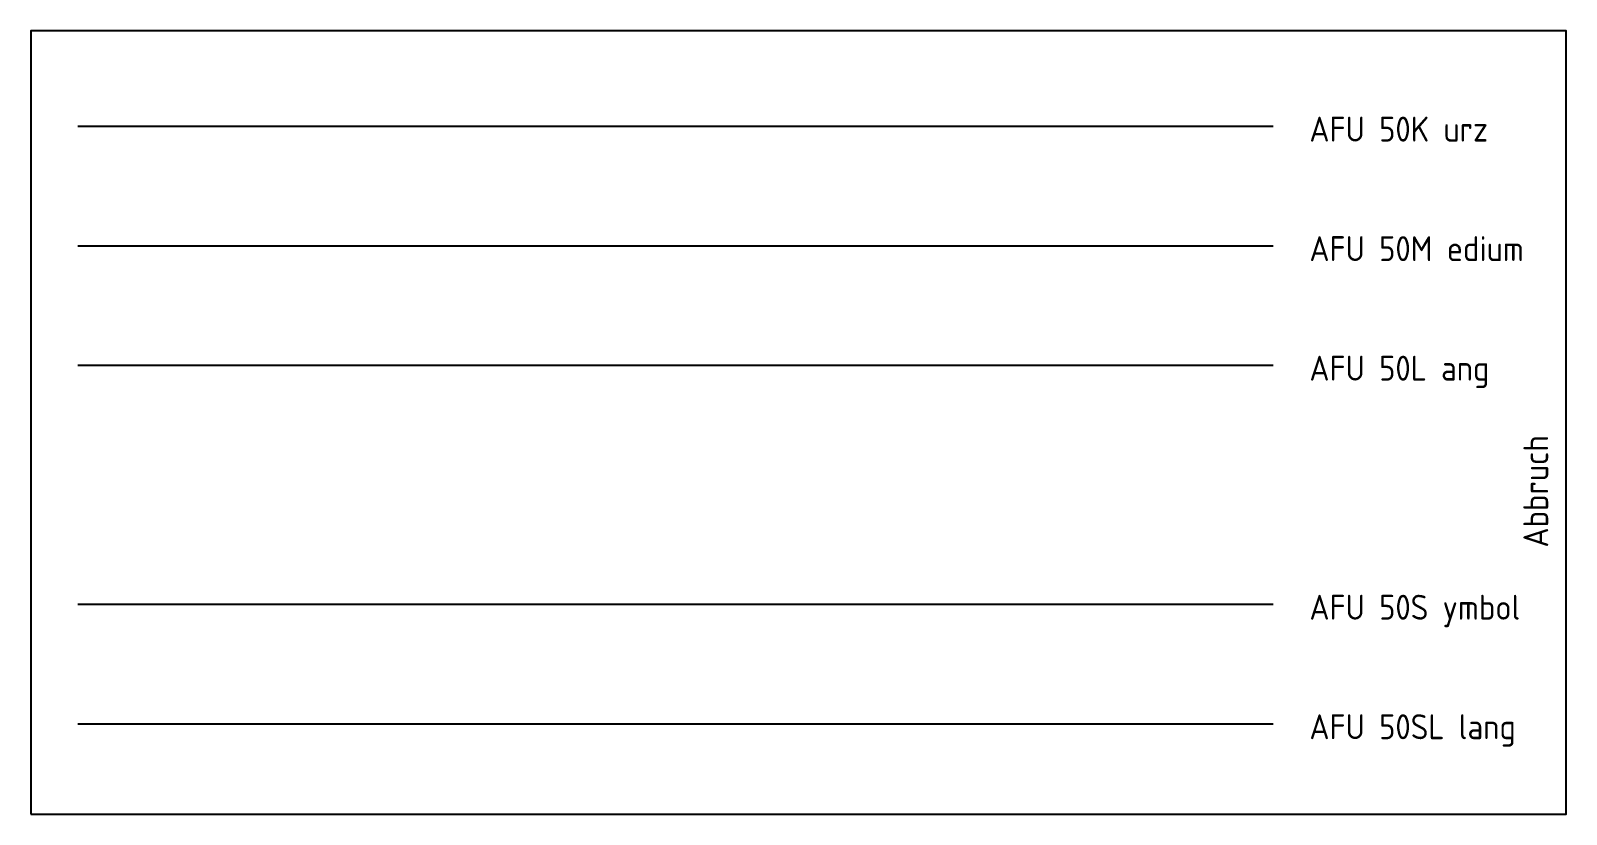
# Model space of a CAD drawing. Extents: x -6.5 to 37.8, y -21.5 to 0.
# Drawn here: x -6.509 to -2.655, y -14.36 to -12.393 of the extents above; entities that cross this region are included whole.
import ezdxf

# ---------------------------------------------------------------- set-up
doc = ezdxf.new("R2010")
doc.units = 0
doc.header["$LTSCALE"] = 0.25
doc.layers.add('AFU', color=7, linetype='Continuous')
doc.styles.add('txt', font='isocp.shx')
doc.linetypes.add('ABBRUCH', pattern='A,0.15,-0.15,["x",Standard,S=0.07,R=0,X=-0.1,Y=-0.0238],-0.005', length=0.305)
doc.linetypes.add('AFU_50K', pattern='A,0.15,["/",Standard,S=0.2,R=0,X=-0.01,Y=-0.1],0.07,["/",Standard,S=0.2,R=0,X=-0.01,Y=-0.1],0.15', length=0.37)
doc.linetypes.add('AFU_50L', pattern='A,0.75,["/",Standard,S=0.2,R=0,X=-0.01,Y=-0.1],0.07,["/",Standard,S=0.2,R=0,X=-0.01,Y=-0.1],0.75', length=1.57)
doc.linetypes.add('AFU_50M', pattern='A,0.45,["/",Standard,S=0.2,R=0,X=-0.01,Y=-0.1],0.07,["/",Standard,S=0.2,R=0,X=-0.01,Y=-0.1],0.45', length=0.97)
doc.linetypes.add('AFU_50S', pattern='A,0,-0.15,["/",Standard,S=0.2,R=0,X=-0.01,Y=-0.1],0,-0.07,["/",Standard,S=0.2,R=0,X=-0.01,Y=-0.1],-0.15', length=0.37)
doc.linetypes.add('AFU_50SL', pattern='A,0,-0.75,["/",Standard,S=0.2,R=0,X=-0.01,Y=-0.1],0,-0.07,["/",Standard,S=0.2,R=0,X=-0.01,Y=-0.1],-0.75', length=1.57)

msp = doc.modelspace()

# ---------------------------------------------------------------- linework, layer by layer
at = {"layer": 'AFU', "color": 8, "linetype": 'AFU_50K'}
msp.add_line((-3.3906, -12.6337), (-6.3906, -12.6337), dxfattribs=at)
at = {"layer": 'AFU', "color": 8, "linetype": 'AFU_50M'}
msp.add_line((-3.3906, -12.9337), (-6.3906, -12.9337), dxfattribs=at)
at = {"layer": 'AFU', "color": 8, "linetype": 'AFU_50L'}
msp.add_line((-3.3906, -13.2337), (-6.3906, -13.2337), dxfattribs=at)
at = {"layer": 'AFU', "color": 8, "linetype": 'AFU_50S'}
msp.add_line((-3.3906, -13.8337), (-6.3906, -13.8337), dxfattribs=at)
at = {"layer": 'AFU', "color": 8, "linetype": 'AFU_50SL'}
msp.add_line((-3.3906, -14.1337), (-6.3906, -14.1337), dxfattribs=at)
at = {"layer": 'AFU', "color": 8, "linetype": 'ABBRUCH'}
msp.add_lwpolyline([(-6.5092, -14.3599), (-2.6546, -14.3599), (-2.6546, -12.3931), (-6.5092, -12.3931)], close=True, dxfattribs=at)

# ---------------------------------------------------------------- texts
at = {"layer": 'AFU', "color": 8, "linetype": 'AFU_50K', "style": 'txt'}
msp.add_text('AFU 50K urz', height=0.0625, dxfattribs=at).set_placement((-3.2994, -12.6714))
at = {"layer": 'AFU', "color": 8, "linetype": 'AFU_50M', "style": 'txt'}
msp.add_text('AFU 50M edium', height=0.0625, dxfattribs=at).set_placement((-3.2994, -12.9714))
at = {"layer": 'AFU', "color": 8, "linetype": 'AFU_50L', "style": 'txt'}
msp.add_text('AFU 50L ang', height=0.0625, dxfattribs=at).set_placement((-3.2994, -13.2714))
at = {"layer": 'AFU', "color": 8, "linetype": 'ABBRUCH', "style": 'txt'}
msp.add_text('Abbruch', height=0.0625, rotation=90, dxfattribs=at).set_placement((-2.6999, -13.6904))
at = {"layer": 'AFU', "color": 8, "linetype": 'AFU_50S', "style": 'txt'}
msp.add_text('AFU 50S ymbol', height=0.0625, dxfattribs=at).set_placement((-3.2994, -13.8714))
at = {"layer": 'AFU', "color": 8, "linetype": 'AFU_50SL', "style": 'txt'}
msp.add_text('AFU 50SL lang', height=0.0625, dxfattribs=at).set_placement((-3.2994, -14.1714))

doc.saveas('drawing.dxf')
